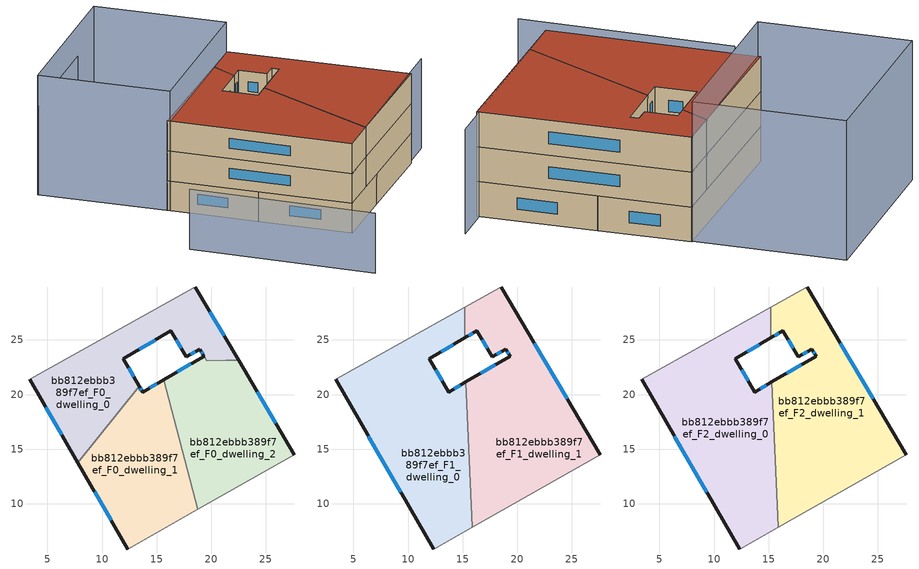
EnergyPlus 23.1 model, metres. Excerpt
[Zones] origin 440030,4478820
bb812ebbb389f7ef_F0_dwelling_0
 floor ground (EU_floor_Construction): 18.51,29.84 22.49,23.13 19.59,23.11 19.33,23.53 18.93,24.15 17.72,23.45 16.3,25.82 11.94,23.28 13.4,20.79 7.78,13.75 3.37,21.38 18.39,29.78 z0
 wall outside (EU_wall_Construction): 13.4,20.79 11.94,23.28 16.3,25.82 17.72,23.45 18.93,24.15 19.33,23.53 / 3.37,21.38 7.78,13.75 / 22.49,23.13 18.51,29.84 z0:3
 wall to bb812ebbb389f7ef_F0_dwelling_1 (EU_wall_Construction): 7.78,13.75 13.4,20.79 z0:3
 wall adiabatic (EU_wall_Construction): 18.51,29.84 18.39,29.78 3.37,21.38 z0:3
 wall to bb812ebbb389f7ef_F0_dwelling_2 (EU_wall_Construction): 19.33,23.52 19.59,23.11 21.33,23.12 22.49,23.13 z0:3
 window (EU_Window_Construction): 19.06,23.94 19.19,23.73 / 18.12,23.68 18.53,23.91 / 16.77,25.03 17.24,24.24 / 13.4,24.13 14.84,24.97 / 12.91,21.62 12.43,22.45 / 4.85,18.83 6.31,16.3 / 21.16,25.38 19.84,27.6 z1:2
bb812ebbb389f7ef_F0_dwelling_1
 floor ground (EU_floor_Construction): 15.65,21.37 18.75,9.5 12.34,5.87 7.78,13.75 13.4,20.79 13.71,20.24 z0
 wall outside (EU_wall_Construction): 15.65,21.37 13.71,20.24 13.4,20.79 / 7.78,13.75 12.34,5.87 z0:3
 wall to bb812ebbb389f7ef_F0_dwelling_2 (EU_wall_Construction): 18.75,9.5 15.65,21.37 z0:3
 wall adiabatic (EU_wall_Construction): 12.34,5.87 18.75,9.5 z0:3
 window (EU_Window_Construction): 13.61,20.42 13.5,20.6 / 15,20.99 14.36,20.62 / 9.31,11.12 10.82,8.51 z1:2
bb812ebbb389f7ef_F0_dwelling_2
 floor ground (EU_floor_Construction): 22.49,23.13 27.6,14.5 18.75,9.5 15.65,21.37 19.33,23.52 19.59,23.11 z0
 wall outside (EU_wall_Construction): 19.33,23.52 15.65,21.37 / 27.6,14.5 22.49,23.13 z0:3
 wall adiabatic (EU_wall_Construction): 18.75,9.5 27.6,14.5 z0:3
 window (EU_Window_Construction): 18.1,22.8 16.88,22.09 / 25.89,17.39 24.2,20.25 z1:2
bb812ebbb389f7ef_F1_dwelling_0
 floor to bb812ebbb389f7ef_F0_dwelling_0 (EU_floor_Construction): 15.21,28 15.21,25.19 11.94,23.28 13.39,20.78 7.78,13.75 3.37,21.38 z3
 floor to bb812ebbb389f7ef_F0_dwelling_1 (EU_floor_Construction): 15.29,21.16 15.89,7.88 12.34,5.87 7.78,13.75 13.39,20.78 13.71,20.24 z3
 wall outside (EU_wall_Construction): 15.29,21.16 13.71,20.24 11.94,23.28 15.21,25.19 / 3.37,21.38 12.34,5.87 z3:6
 wall adiabatic (EU_wall_Construction): 15.21,28 3.37,21.38 / 12.34,5.87 15.89,7.88 z3:6
 wall to bb812ebbb389f7ef_F1_dwelling_1 (EU_wall_Construction): 15.21,25.19 15.21,28 / 15.89,7.88 15.29,21.16 z3:6
 window (EU_Window_Construction): 13.03,23.92 14.12,24.55 / 13.12,21.25 12.53,22.26 / 14.77,20.85 14.24,20.55 / 6.37,16.2 9.34,11.06 z4:5
bb812ebbb389f7ef_F1_dwelling_1
 floor to bb812ebbb389f7ef_F0_dwelling_1 (EU_floor_Construction): 15.65,21.37 18.75,9.5 15.89,7.88 15.29,21.16 z3
 floor to bb812ebbb389f7ef_F0_dwelling_2 (EU_floor_Construction): 22.49,23.13 27.6,14.5 18.75,9.5 15.65,21.37 19.33,23.52 19.59,23.11 z3
 floor to bb812ebbb389f7ef_F0_dwelling_0 (EU_floor_Construction): 18.51,29.84 22.49,23.13 19.59,23.11 18.93,24.15 17.72,23.45 16.3,25.82 15.21,25.19 15.21,28 18.39,29.78 z3
 wall outside (EU_wall_Construction): 15.21,25.19 16.3,25.82 17.72,23.45 18.93,24.15 19.33,23.52 15.29,21.16 / 27.6,14.5 18.51,29.84 z3:6
 wall adiabatic (EU_wall_Construction): 15.89,7.88 27.6,14.5 / 18.51,29.84 18.39,29.78 15.21,28 z3:6
 window (EU_Window_Construction): 17.98,22.73 16.64,21.95 / 19.07,23.94 19.2,23.73 / 18.12,23.68 18.53,23.91 / 16.77,25.03 17.24,24.24 / 15.57,25.4 15.94,25.61 / 24.56,19.63 21.55,24.71 z4:5
bb812ebbb389f7ef_F2_dwelling_0
 floor to bb812ebbb389f7ef_F1_dwelling_0 (EU_floor_Construction): 15.21,28 15.21,25.19 11.94,23.28 13.71,20.24 15.29,21.16 15.89,7.88 12.34,5.87 3.37,21.38 z6
 wall outside (EU_wall_Construction): 15.29,21.16 13.71,20.24 11.94,23.28 15.21,25.19 / 3.37,21.38 12.34,5.87 z6:9
 wall adiabatic (EU_wall_Construction): 15.21,28 3.37,21.38 / 12.34,5.87 15.89,7.88 z6:9
 wall to bb812ebbb389f7ef_F2_dwelling_1 (EU_wall_Construction): 15.21,25.19 15.21,28 / 15.89,7.88 15.29,21.16 z6:9
 window (EU_Window_Construction): 13.03,23.92 14.12,24.55 / 13.12,21.25 12.53,22.26 / 14.77,20.85 14.24,20.55 / 6.37,16.2 9.34,11.06 z7:8
 roof outside (EU_roof_Construction): 15.89,7.88 15.29,21.16 13.71,20.24 11.94,23.28 15.21,25.19 15.21,28 3.37,21.38 12.34,5.87 z9
bb812ebbb389f7ef_F2_dwelling_1
 floor to bb812ebbb389f7ef_F1_dwelling_1 (EU_floor_Construction): 18.51,29.84 27.6,14.5 15.89,7.88 15.29,21.16 19.33,23.52 18.93,24.15 17.72,23.45 16.3,25.82 15.21,25.19 15.21,28 18.39,29.78 z6
 wall outside (EU_wall_Construction): 15.21,25.19 16.3,25.82 17.72,23.45 18.93,24.15 19.33,23.52 15.29,21.16 / 27.6,14.5 18.51,29.84 z6:9
 wall adiabatic (EU_wall_Construction): 15.89,7.88 27.6,14.5 / 18.51,29.84 18.39,29.78 15.21,28 z6:9
 window (EU_Window_Construction): 17.98,22.73 16.64,21.95 / 19.07,23.94 19.2,23.73 / 18.12,23.68 18.53,23.91 / 16.77,25.03 17.24,24.24 / 15.57,25.4 15.94,25.61 / 24.56,19.63 21.55,24.71 z7:8
 roof outside (EU_roof_Construction): 27.6,14.5 18.51,29.84 18.39,29.78 15.21,28 15.21,25.19 16.3,25.82 17.72,23.45 18.93,24.15 19.33,23.52 15.29,21.16 15.89,7.88 z9
shading: -1.29,13.17 7.6,-2.56 z0:6; 12.34,5.87 30.66,16.48 / 7.61,38.33 -2.92,32.25 z0:9; -2.94,32.27 11.94,40.9 / 11.94,40.9 18.39,29.78 / 18.39,29.78 3.51,21.14 / 3.51,21.14 -2.94,32.27 z0:12
[Building]
EU S2 Campaign: North Axis=0; Terrain=City; Solar Distribution=FullExterior
[Site:Location]
Madrid: Latitude=40.5; Longitude=-3.5; Time Zone=1; Elevation=609
[SizingPeriod:WeatherFileDays]
AnnualSizingPeriod: Begin Month=1; Begin Day of Month=1; End Month=12; End Day of Month=31; Day of Week for Start Day=Monday; Use Weather File Daylight Saving Period=No; Use Weather File Rain and Snow Indicators=No
[MATERIAL]
EU_InternalMass_Material: Roughness=MediumRough; Thickness=0.1; Conductivity=1; Density=1800; Specific Heat=900; Thermal Absorptance=0.9; Solar Absorptance=0.7; Visible Absorptance=0.7
[MATERIAL:NOMASS] Roughness=MediumRough; Thermal Absorptance=0.9; Solar Absorptance=0.7; Visible Absorptance=0.7
Name | Thermal Resistance
EU_wall_NoMass | 0.459673
EU_roof_NoMass | 0.495815
EU_floor_NoMass | 0.788942
[WINDOWMATERIAL:SIMPLEGLAZINGSYSTEM]
EU_Window_SimpleGlazing: UFactor=4.26103; Solar Heat Gain Coefficient=0.85; Visible Transmittance=0.85
[CONSTRUCTION]
EU_wall_Construction: EU_wall_NoMass
EU_roof_Construction: EU_roof_NoMass
EU_floor_Construction: EU_floor_NoMass
EU_InternalMass_Construction: EU_InternalMass_Material
EU_Window_Construction: EU_Window_SimpleGlazing
[ZONE] Type=1; Multiplier=1; Ceiling Height=autocalculate; Floor Area=autocalculate; Part of Total Floor Area=Yes
Name | Volume
bb812ebbb389f7ef_F0_dwelling_0 | 292.159
bb812ebbb389f7ef_F1_dwelling_0; bb812ebbb389f7ef_F2_dwelling_0 | 439.21
bb812ebbb389f7ef_F0_dwelling_1 | 292.836
bb812ebbb389f7ef_F1_dwelling_1; bb812ebbb389f7ef_F2_dwelling_1 | 439.217
bb812ebbb389f7ef_F0_dwelling_2 | 293.44
[INTERNALMASS] Construction=EU_InternalMass_Construction
Name | Zone or ZoneList | Surface Area
bb812ebbb389f7ef_F0_dwelling_0_EU_InternalMass | bb812ebbb389f7ef_F0_dwelling_0 | 97.3868
bb812ebbb389f7ef_F0_dwelling_1_EU_InternalMass | bb812ebbb389f7ef_F0_dwelling_1 | 97.6121
bb812ebbb389f7ef_F0_dwelling_2_EU_InternalMass | bb812ebbb389f7ef_F0_dwelling_2 | 97.8131
bb812ebbb389f7ef_F1_dwelling_0_EU_InternalMass | bb812ebbb389f7ef_F1_dwelling_0 | 146.403
bb812ebbb389f7ef_F1_dwelling_1_EU_InternalMass | bb812ebbb389f7ef_F1_dwelling_1 | 146.405
bb812ebbb389f7ef_F2_dwelling_0_EU_InternalMass | bb812ebbb389f7ef_F2_dwelling_0 | 146.403
bb812ebbb389f7ef_F2_dwelling_1_EU_InternalMass | bb812ebbb389f7ef_F2_dwelling_1 | 146.405
[OTHEREQUIPMENT] Fuel Type=Electricity; Design Level Calculation Method=Watts/Area; Power per Zone Floor Area=1; Fraction Latent=0; Fraction Radiant=0; Fraction Lost=0; Carbon Dioxide Generation Rate=0; EndUse Subcategory=EU_Step8_InternalGains
Name | Zone or ZoneList or Space or SpaceList | Schedule
EU_Step8_InternalGain_bb812ebbb389f7ef_F0_dwelling_0_f000 | bb812ebbb389f7ef_F0_dwelling_0 | EU_Step8_GainSchedule_bb812ebbb389f7ef_F0_dwelling_0_f000
EU_Step8_InternalGain_bb812ebbb389f7ef_F0_dwelling_1_f000 | bb812ebbb389f7ef_F0_dwelling_1 | EU_Step8_GainSchedule_bb812ebbb389f7ef_F0_dwelling_1_f000
EU_Step8_InternalGain_bb812ebbb389f7ef_F0_dwelling_2_f000 | bb812ebbb389f7ef_F0_dwelling_2 | EU_Step8_GainSchedule_bb812ebbb389f7ef_F0_dwelling_2_f000
EU_Step8_InternalGain_bb812ebbb389f7ef_F1_dwelling_0_f000 | bb812ebbb389f7ef_F1_dwelling_0 | EU_Step8_GainSchedule_bb812ebbb389f7ef_F1_dwelling_0_f000
EU_Step8_InternalGain_bb812ebbb389f7ef_F1_dwelling_1_f000 | bb812ebbb389f7ef_F1_dwelling_1 | EU_Step8_GainSchedule_bb812ebbb389f7ef_F1_dwelling_1_f000
EU_Step8_InternalGain_bb812ebbb389f7ef_F2_dwelling_0_f000 | bb812ebbb389f7ef_F2_dwelling_0 | EU_Step8_GainSchedule_bb812ebbb389f7ef_F2_dwelling_0_f000
EU_Step8_InternalGain_bb812ebbb389f7ef_F2_dwelling_1_f000 | bb812ebbb389f7ef_F2_dwelling_1 | EU_Step8_GainSchedule_bb812ebbb389f7ef_F2_dwelling_1_f000
[ZONEVENTILATION:DESIGNFLOWRATE] Schedule=EU_AlwaysOn; Design Flow Rate Calculation Method=AirChanges/Hour; Air Changes per Hour=0.719161; Ventilation Type=Natural; Fan Pressure Rise=0; Fan Total Efficiency=1; Constant Term Coefficient=1; Temperature Term Coefficient=0; Velocity Term Coefficient=0; Velocity Squared Term Coefficient=0; Minimum Indoor Temperature=-100; Maximum Indoor Temperature=100; Delta Temperature=-100; Minimum Outdoor Temperature=-100; Maximum Outdoor Temperature=100; Maximum Wind Speed=40
Name | Zone or ZoneList or Space or SpaceList
EU_ConstantAir_bb812ebbb389f7ef_F0_dwelling_0 | bb812ebbb389f7ef_F0_dwelling_0
EU_ConstantAir_bb812ebbb389f7ef_F0_dwelling_1 | bb812ebbb389f7ef_F0_dwelling_1
EU_ConstantAir_bb812ebbb389f7ef_F0_dwelling_2 | bb812ebbb389f7ef_F0_dwelling_2
EU_ConstantAir_bb812ebbb389f7ef_F1_dwelling_0 | bb812ebbb389f7ef_F1_dwelling_0
EU_ConstantAir_bb812ebbb389f7ef_F1_dwelling_1 | bb812ebbb389f7ef_F1_dwelling_1
EU_ConstantAir_bb812ebbb389f7ef_F2_dwelling_0 | bb812ebbb389f7ef_F2_dwelling_0
EU_ConstantAir_bb812ebbb389f7ef_F2_dwelling_1 | bb812ebbb389f7ef_F2_dwelling_1
[HVACTEMPLATE:THERMOSTAT] Constant Heating Setpoint=20; Constant Cooling Setpoint=50
EU_HeatOnly_bb812ebbb389f7ef_F0_dwelling_0; EU_HeatOnly_bb812ebbb389f7ef_F0_dwelling_1; EU_HeatOnly_bb812ebbb389f7ef_F0_dwelling_2; EU_HeatOnly_bb812ebbb389f7ef_F1_dwelling_0; EU_HeatOnly_bb812ebbb389f7ef_F1_dwelling_1; EU_HeatOnly_bb812ebbb389f7ef_F2_dwelling_0; EU_HeatOnly_bb812ebbb389f7ef_F2_dwelling_1
[HVACTEMPLATE:ZONE:IDEALLOADSAIRSYSTEM] System Availability Schedule=EU_AlwaysOn; Maximum Heating Supply Air Temperature=50; Minimum Cooling Supply Air Temperature=13; Maximum Heating Supply Air Humidity Ratio=0.0156; Minimum Cooling Supply Air Humidity Ratio=0.0077; Heating Limit=NoLimit; Cooling Limit=NoLimit; Heating Availability Schedule=EU_AlwaysOn; Cooling Availability Schedule=EU_CoolingOff; Dehumidification Control Type=ConstantSensibleHeatRatio; Cooling Sensible Heat Ratio=0.7; Dehumidification Setpoint=60; Humidification Control Type=None; Humidification Setpoint=30; Outdoor Air Method=None; Outdoor Air Flow Rate per Person=0.00944; Outdoor Air Flow Rate per Zone Floor Area=0; Outdoor Air Flow Rate per Zone=0; Demand Controlled Ventilation Type=None; Outdoor Air Economizer Type=NoEconomizer; Heat Recovery Type=None; Sensible Heat Recovery Effectiveness=0.7; Latent Heat Recovery Effectiveness=0.65
Name | Template Thermostat
bb812ebbb389f7ef_F0_dwelling_0 | EU_HeatOnly_bb812ebbb389f7ef_F0_dwelling_0
bb812ebbb389f7ef_F0_dwelling_1 | EU_HeatOnly_bb812ebbb389f7ef_F0_dwelling_1
bb812ebbb389f7ef_F0_dwelling_2 | EU_HeatOnly_bb812ebbb389f7ef_F0_dwelling_2
bb812ebbb389f7ef_F1_dwelling_0 | EU_HeatOnly_bb812ebbb389f7ef_F1_dwelling_0
bb812ebbb389f7ef_F1_dwelling_1 | EU_HeatOnly_bb812ebbb389f7ef_F1_dwelling_1
bb812ebbb389f7ef_F2_dwelling_0 | EU_HeatOnly_bb812ebbb389f7ef_F2_dwelling_0
bb812ebbb389f7ef_F2_dwelling_1 | EU_HeatOnly_bb812ebbb389f7ef_F2_dwelling_1
[SIZING:ZONE] Zone Cooling Design Supply Air Temperature Input Method=SupplyAirTemperature; Zone Cooling Design Supply Air Temperature=13; Zone Heating Design Supply Air Temperature Input Method=SupplyAirTemperature; Zone Heating Design Supply Air Temperature=50; Zone Cooling Design Supply Air Humidity Ratio=0.008; Zone Heating Design Supply Air Humidity Ratio=0.008; Cooling Design Air Flow Method=DesignDay; Cooling Design Air Flow Rate=0; Cooling Minimum Air Flow per Zone Floor Area=0.000762; Cooling Minimum Air Flow=0; Cooling Minimum Air Flow Fraction=0.2; Heating Design Air Flow Method=DesignDay; Heating Design Air Flow Rate=0; Heating Maximum Air Flow per Zone Floor Area=0.002032; Heating Maximum Air Flow=0.141576; Heating Maximum Air Flow Fraction=0.3; Account for Dedicated Outdoor Air System=No; Dedicated Outdoor Air System Control Strategy=NeutralSupplyAir; Dedicated Outdoor Air Low Setpoint Temperature for Design=autosize; Dedicated Outdoor Air High Setpoint Temperature for Design=autosize; Zone Load Sizing Method=Sensible Load Only No Latent Load; Zone Latent Cooling Design Supply Air Humidity Ratio Input Method=HumidityRatioDifference; Zone Cooling Design Supply Air Humidity Ratio Difference=0.005; Zone Latent Heating Design Supply Air Humidity Ratio Input Method=HumidityRatioDifference; Zone Humidification Design Supply Air Humidity Ratio Difference=0.005
bb812ebbb389f7ef_F0_dwelling_0; bb812ebbb389f7ef_F0_dwelling_1; bb812ebbb389f7ef_F0_dwelling_2; bb812ebbb389f7ef_F1_dwelling_0; bb812ebbb389f7ef_F1_dwelling_1; bb812ebbb389f7ef_F2_dwelling_0; bb812ebbb389f7ef_F2_dwelling_1
[SCHEDULE:CONSTANT]
Name | Hourly Value
EU_AlwaysOn | 1
EU_CoolingOff | 0
[SCHEDULE:FILE] Column Number=1; Rows to Skip at Top=0; Number of Hours of Data=8760; Column Separator=Comma; Interpolate to Timestep=No; Minutes per Item=60; Adjust Schedule for Daylight Savings=Yes
Name | File
EU_Step8_GainSchedule_bb812ebbb389f7ef_F0_dwelling_0_f000 | ../../schedules/bb812ebbb389f7ef/bb812ebbb389f7ef_F0_dwelling_0_f000_gain.csv
EU_Step8_GainSchedule_bb812ebbb389f7ef_F0_dwelling_1_f000 | ../../schedules/bb812ebbb389f7ef/bb812ebbb389f7ef_F0_dwelling_1_f000_gain.csv
EU_Step8_GainSchedule_bb812ebbb389f7ef_F0_dwelling_2_f000 | ../../schedules/bb812ebbb389f7ef/bb812ebbb389f7ef_F0_dwelling_2_f000_gain.csv
EU_Step8_GainSchedule_bb812ebbb389f7ef_F1_dwelling_0_f000 | ../../schedules/bb812ebbb389f7ef/bb812ebbb389f7ef_F1_dwelling_0_f000_gain.csv
EU_Step8_GainSchedule_bb812ebbb389f7ef_F1_dwelling_1_f000 | ../../schedules/bb812ebbb389f7ef/bb812ebbb389f7ef_F1_dwelling_1_f000_gain.csv
EU_Step8_GainSchedule_bb812ebbb389f7ef_F2_dwelling_0_f000 | ../../schedules/bb812ebbb389f7ef/bb812ebbb389f7ef_F2_dwelling_0_f000_gain.csv
EU_Step8_GainSchedule_bb812ebbb389f7ef_F2_dwelling_1_f000 | ../../schedules/bb812ebbb389f7ef/bb812ebbb389f7ef_F2_dwelling_1_f000_gain.csv
